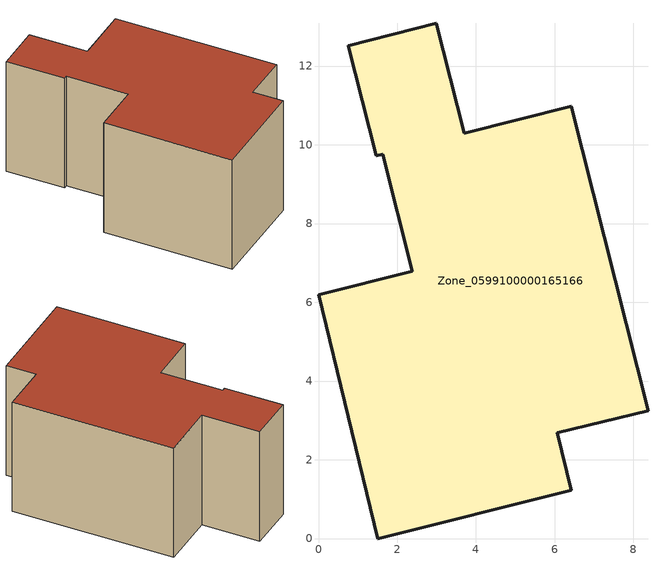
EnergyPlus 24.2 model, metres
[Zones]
Zone_0599100000165166
 floor ground (C_G): 6.06,2.68 6.42,1.23 1.51,0 0,6.19 2.38,6.79 1.63,9.76 1.47,9.72 0.76,12.52 2.99,13.08 3.7,10.29 6.42,10.98 8.37,3.25 z0
 wall outside (C_F): 3.7,10.29 2.99,13.08 0.76,12.52 1.47,9.72 1.63,9.76 2.38,6.79 0,6.19 1.51,0 6.42,1.23 6.06,2.68 8.37,3.25 6.42,10.98 3.7,10.29 z0:5.93
 roof outside (C_R): 8.37,3.25 6.42,10.98 3.7,10.29 2.99,13.08 0.76,12.52 1.47,9.72 1.63,9.76 2.38,6.79 0,6.19 1.51,0 6.42,1.23 6.06,2.68 z5.93
[BUILDING]
Pand.0599100000165166: North Axis=0; Terrain=City; Loads Convergence Tolerance Value=0.04; Temperature Convergence Tolerance Value=0.4; Solar Distribution=FullExterior; Maximum Number of Warmup Days=25; Minimum Number of Warmup Days=1
[Site:Location]
Rotterdam.The.Hague.AP_ZH_NLD Design_Conditions: Latitude=51.96; Longitude=4.45; Time Zone=1; Elevation=-4.5
[SITE:GROUNDTEMPERATURE:BUILDINGSURFACE]
18, 18, 18, 18, 18, 18, 18, 18, 18, 18, 18, 18
[MATERIAL] Thermal Absorptance=0.9; Solar Absorptance=0.7; Visible Absorptance=0.7
Name | Roughness | Thickness | Conductivity | Density | Specific Heat
G.TC.1965-1974 | MediumSmooth | 0.15 | 0.882353 | 540 | 1210
F.TC.1965-1974 | Rough | 0.3 | 0.697674 | 1920 | 840
R.TC.1965-1974 | MediumRough | 0.2 | 0.232558 | 1500 | 1000
[CONSTRUCTION]
C_G: G.TC.1965-1974
C_F: F.TC.1965-1974
C_R: R.TC.1965-1974
[ZONE]
Zone_0599100000165166: Type=1; Multiplier=1; Ceiling Height=Autocalculate; Volume=Autocalculate; Floor Area=autocalculate; Part of Total Floor Area=Yes
[ZONEINFILTRATION:DESIGNFLOWRATE]
Infil_Zone_0599100000165166: Zone or ZoneList or Space or SpaceList=Zone_0599100000165166; Schedule=AlwaysOn; Design Flow Rate Calculation Method=Flow/Area; Flow Rate per Floor Area=0.003; Constant Term Coefficient=1; Temperature Term Coefficient=0; Velocity Term Coefficient=0; Velocity Squared Term Coefficient=0
[HVACTEMPLATE:ZONE:IDEALLOADSAIRSYSTEM]
Zone_0599100000165166: Maximum Heating Supply Air Temperature=50; Minimum Cooling Supply Air Temperature=13; Maximum Heating Supply Air Humidity Ratio=0.0156; Minimum Cooling Supply Air Humidity Ratio=0.0077; Heating Limit=NoLimit; Cooling Limit=NoLimit; Dehumidification Control Type=ConstantSensibleHeatRatio; Cooling Sensible Heat Ratio=0.7; Dehumidification Setpoint=60; Humidification Control Type=None; Humidification Setpoint=30; Outdoor Air Method=None; Outdoor Air Flow Rate per Person=0.00944; Outdoor Air Flow Rate per Zone Floor Area=0; Outdoor Air Flow Rate per Zone=0; Demand Controlled Ventilation Type=None; Outdoor Air Economizer Type=NoEconomizer; Heat Recovery Type=None; Sensible Heat Recovery Effectiveness=0.7; Latent Heat Recovery Effectiveness=0.65
[ZONECONTROL:THERMOSTAT]
ThermostatControl_Zone_0599100000165166: Zone or ZoneList=Zone_0599100000165166; Control Type Schedule=DualSetpointControlType; Control 1=Thermostat_Zone_0599100000165166; Temperature Difference Between Cutout And Setpoint=0
[THERMOSTATSETPOINT:DUALSETPOINT]
Thermostat_Zone_0599100000165166: Heating Setpoint Temperature Schedule=HeatingSetpoint_Zone_0599100000165166; Cooling Setpoint Temperature Schedule=CoolingSetpoint_Zone_0599100000165166
[SCHEDULE:COMPACT]
HeatingSetpoint_Zone_0599100000165166: Through: 12/31, For: AllDays, Until: 24:00, 21
CoolingSetpoint_Zone_0599100000165166: Through: 12/31, For: AllDays, Until: 24:00, 24
DualSetpointControlType: Through: 12/31, For: AllDays, Until: 24:00, 4
AlwaysOn: Through: 12/31, For: AllDays, Until: 24:00, 1
